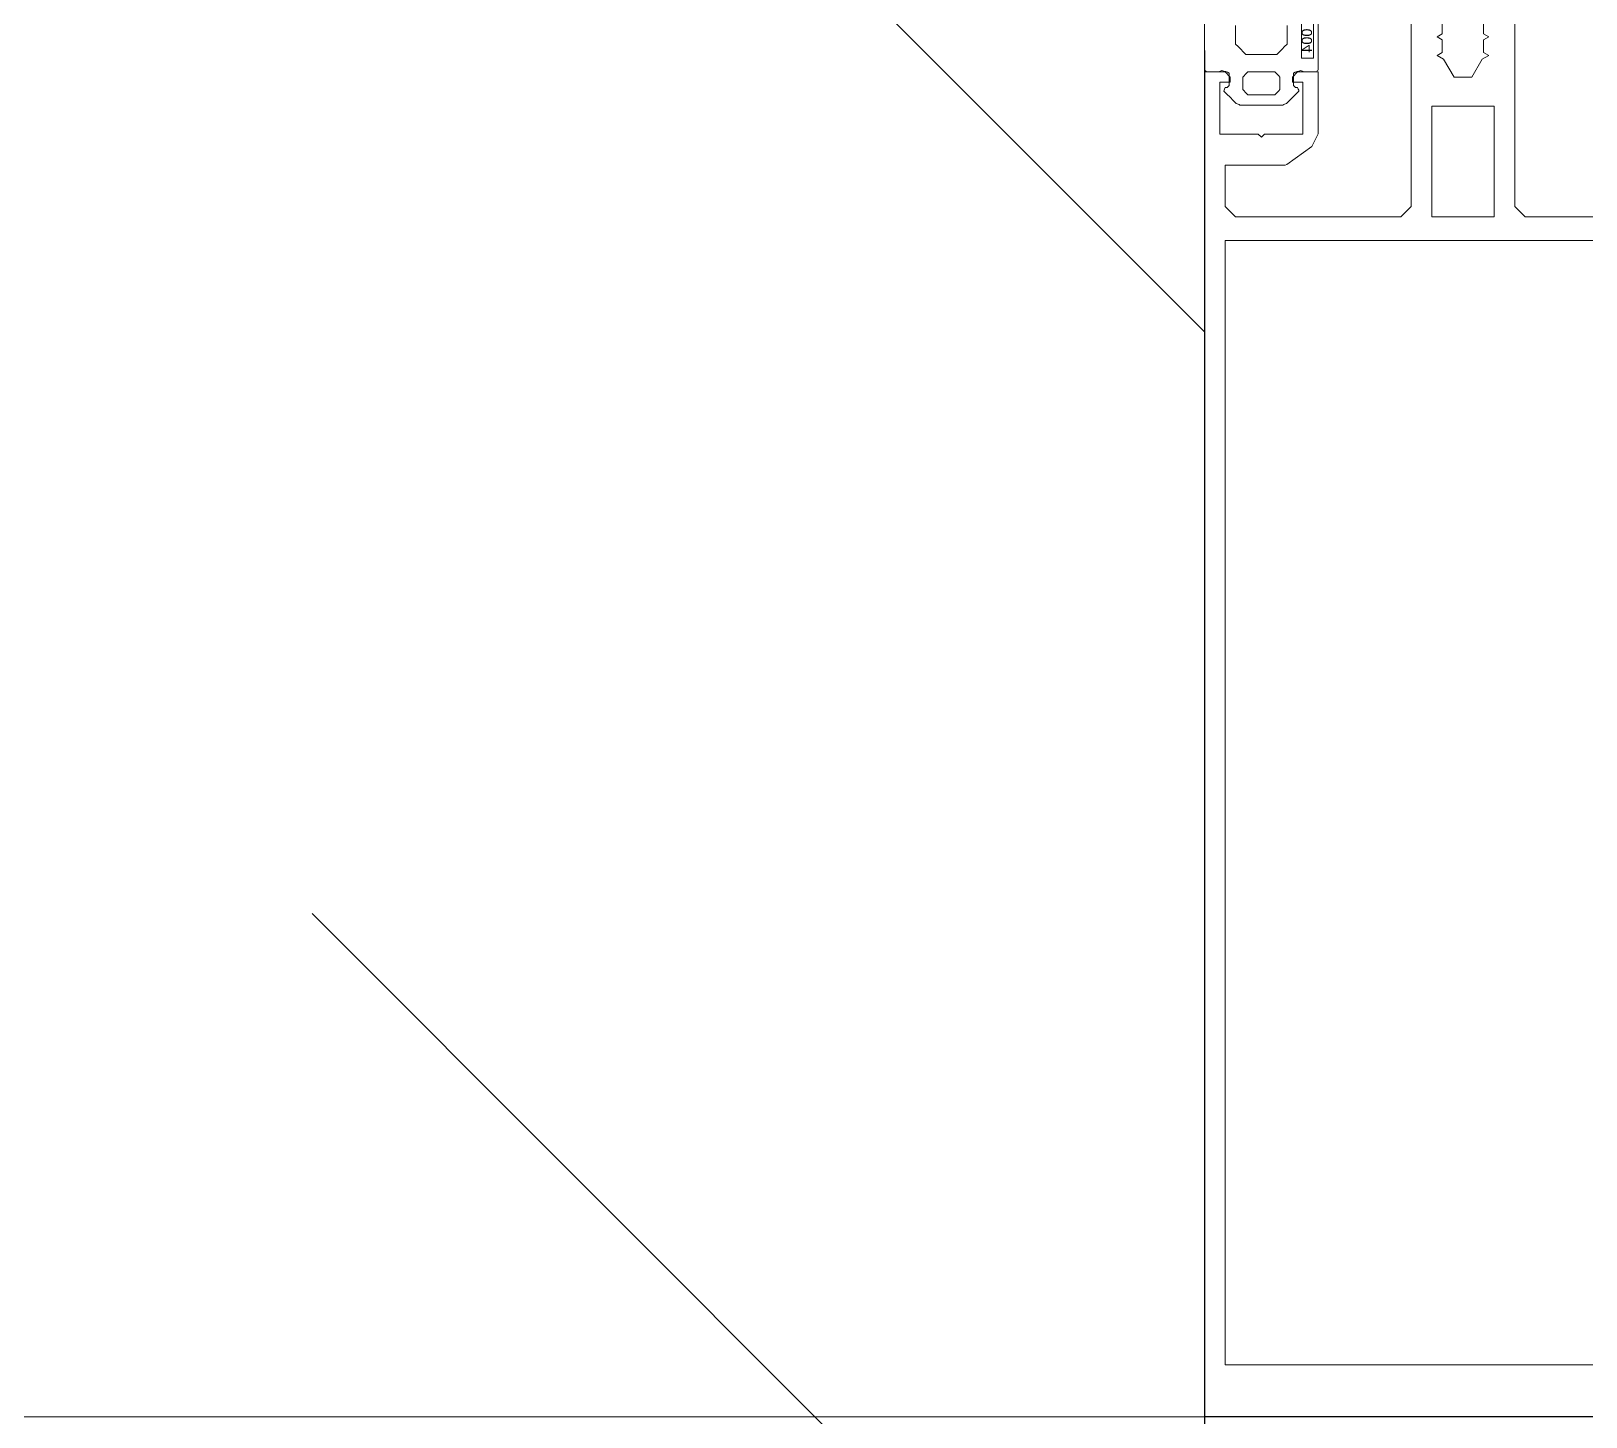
# Model space of a CAD drawing. Header units: millimetres. Extents: x 97 to 214665, y -4577 to 61202.
# Drawn here: x 182834.6 to 182985, y 15925 to 16059 of the extents above; entities that cross this region are included whole.
import ezdxf

# ---------------------------------------------------------------- set-up
doc = ezdxf.new("R2010")
doc.units = ezdxf.units.MM
doc.linetypes.add('ADSK_Линия сетки', pattern=[2500, 2000, -250, 0, -250])
for name, color, linetype, lineweight in [('A-GLAZ-CWMG-OTLN', 51, 'Continuous', 9), ('G-XREF-____-OTLN', 8, 'Continuous', 9), ('S-COLS-____-MCUT', 52, 'Continuous', 9), ('S-COLS-____-OTLN', 52, 'Continuous', 9), ('S-GRID-____-OTLN', 1, 'Continuous', 9)]:
    doc.layers.add(name, color=color, linetype=linetype, lineweight=lineweight)
doc.styles.add('Arial', font='arial.ttf', dxfattribs={"height": 1})

# ---------------------------------------------------------------- blocks, each defined once
blk = doc.blocks.new('BSC_Колонна _Прямоугольная - 400x400-V35-О_АИ_ПП_4_200_Целиком')
at = {"layer": 'S-COLS-____-OTLN', "lineweight": 5}
h = blk.add_hatch(dxfattribs=at)
h.set_pattern_fill('FP_71', color=256, style=0, pattern_type=2)
h.set_pattern_definition([(135, (-125250, -15925), (-142.56192, -142.56192), []), (135, (-125107.44, -15925), (-142.56192, -142.56192), [252.016, -50.403, 3.353, -47.05])])
h.paths.add_polyline_path([(-200, -200), (200, -200), (199.98, 200), (-200, 199.87), (-200, -113.58)])
at = {"layer": 'S-COLS-____-MCUT', "color": 130, "lineweight": 25}
blk.add_line((200, -200), (200, 132.11), dxfattribs=at)
blk = doc.blocks.new('Прямоугольный импост - 200_dwg-17677014-О_АИ_ПП_4_200_Целиком')
at = {"layer": 'G-XREF-____-OTLN', "color": 10, "lineweight": 5, "flags": 128}
for points in [[(227994.45, 196777.06), (227994.45, 196778.28), (227993.95, 196778.57), (227994.45, 196778.86), (227994.45, 196780.08), (227993.95, 196780.37), (227994.58, 196780.73), (227995.59, 196782.47), (227997.32, 196782.47), (227998.32, 196780.73), (227998.95, 196780.37), (227998.45, 196780.08), (227998.45, 196778.86), (227998.95, 196778.57), (227998.45, 196778.28), (227998.45, 196777.06)], [(228001.45, 196764.97), (228001.45, 196794.97), (228002.45, 196795.97), (228018.45, 196795.97)], [(228021.45, 196911.97), (227971.45, 196911.97), (227971.45, 196781.97), (227973.45, 196781.97), (227973.95, 196782.47), (227973.95, 196782.97), (227972.95, 196782.97), (227972.95, 196787.97), (227976.65, 196787.97), (227976.95, 196788.27), (227977.25, 196787.97), (227980.95, 196787.97), (227980.95, 196782.97), (227979.95, 196782.97), (227979.95, 196782.47), (227980.45, 196781.97), (227982.45, 196781.97), (227982.45, 196787.95), (227981.83, 196789.16), (227979.43, 196790.91), (227979.25, 196790.97), (227973.45, 196790.97), (227973.45, 196794.97), (227974.45, 196795.97), (227990.45, 196795.97), (227991.45, 196794.97), (227991.45, 196764.97)], [(227974.52, 196785.02), (227974.22, 196784.72), (227973.92, 196784.42), (227973.61, 196784.11), (227973.31, 196783.81)], [(227974.88, 196785.17), (227974.79, 196785.13), (227974.7, 196785.09), (227974.61, 196785.06), (227974.52, 196785.02)], [(227979.03, 196785.17), (227977.99, 196785.17), (227976.95, 196785.17), (227975.91, 196785.17), (227974.88, 196785.17)], [(227979.38, 196785.02), (227979.29, 196785.06), (227979.2, 196785.09), (227979.12, 196785.13), (227979.03, 196785.17)], [(227980.59, 196783.81), (227980.29, 196784.11), (227979.99, 196784.42), (227979.68, 196784.72), (227979.38, 196785.02)], [(227973.31, 196783.81), (227973.35, 196783.72), (227973.38, 196783.64), (227973.42, 196783.55), (227973.45, 196783.47)], [(227973.45, 196783.47), (227973.5, 196783.47), (227973.55, 196783.47), (227973.6, 196783.47), (227973.65, 196783.47)], [(227973.65, 196783.47), (227973.7, 196783.42), (227973.75, 196783.37), (227973.8, 196783.32), (227973.85, 196783.27)], [(227973.85, 196783.27), (227973.85, 196782.97), (227973.85, 196782.67), (227973.85, 196782.37), (227973.85, 196782.07)], [(227975.15, 196783.67), (227975.28, 196783.79), (227975.4, 196783.92), (227975.53, 196784.04), (227975.65, 196784.17)], [(227975.15, 196782.47), (227975.15, 196782.77), (227975.15, 196783.07), (227975.15, 196783.37), (227975.15, 196783.67)], [(227975.65, 196784.17), (227976.3, 196784.17), (227976.95, 196784.17), (227977.6, 196784.17), (227978.25, 196784.17)], [(227978.25, 196784.17), (227978.38, 196784.04), (227978.5, 196783.92), (227978.63, 196783.79), (227978.75, 196783.67)], [(227978.75, 196783.67), (227978.75, 196783.37), (227978.75, 196783.07), (227978.75, 196782.77), (227978.75, 196782.47)], [(227980.05, 196783.27), (227980.1, 196783.32), (227980.15, 196783.37), (227980.2, 196783.42), (227980.25, 196783.47)], [(227980.05, 196782.07), (227980.05, 196782.37), (227980.05, 196782.67), (227980.05, 196782.97), (227980.05, 196783.27)], [(227980.25, 196783.47), (227980.3, 196783.47), (227980.35, 196783.47), (227980.4, 196783.47), (227980.45, 196783.47)], [(227980.45, 196783.47), (227980.49, 196783.55), (227980.52, 196783.64), (227980.56, 196783.72), (227980.59, 196783.81)], [(227971.65, 196781.97), (227971.6, 196781.92), (227971.55, 196781.87), (227971.5, 196781.82), (227971.45, 196781.77)], [(227971.45, 196781.77), (227971.45, 196779.89), (227971.45, 196778.02), (227971.45, 196776.14), (227971.45, 196774.27)], [(227972.83, 196781.97), (227972.53, 196781.97), (227972.24, 196781.97), (227971.95, 196781.97), (227971.65, 196781.97)], [(227973.14, 196781.82), (227973.06, 196781.85), (227972.98, 196781.89), (227972.9, 196781.93), (227972.83, 196781.97)], [(227973.85, 196782.07), (227973.67, 196782), (227973.5, 196781.94), (227973.32, 196781.88), (227973.14, 196781.82)], [(227975.65, 196781.97), (227975.53, 196782.09), (227975.4, 196782.22), (227975.28, 196782.34), (227975.15, 196782.47)], [(227978.25, 196781.97), (227977.6, 196781.97), (227976.95, 196781.97), (227976.3, 196781.97), (227975.65, 196781.97)], [(227978.75, 196782.47), (227978.63, 196782.34), (227978.5, 196782.22), (227978.38, 196782.09), (227978.25, 196781.97)], [(227980.77, 196781.82), (227980.59, 196781.88), (227980.41, 196781.94), (227980.23, 196782), (227980.05, 196782.07)], [(227981.08, 196781.97), (227981, 196781.93), (227980.92, 196781.89), (227980.84, 196781.85), (227980.77, 196781.82)], [(227982.25, 196781.97), (227981.96, 196781.97), (227981.67, 196781.97), (227981.37, 196781.97), (227981.08, 196781.97)], [(227982.45, 196781.77), (227982.4, 196781.82), (227982.35, 196781.87), (227982.3, 196781.92), (227982.25, 196781.97)], [(227982.45, 196772.57), (227982.45, 196774.87), (227982.45, 196777.17), (227982.45, 196779.47), (227982.45, 196781.77)], [(227974.45, 196779.27), (227974.7, 196779.52), (227974.95, 196779.77), (227975.2, 196780.02), (227975.45, 196780.27)], [(227975.45, 196780.27), (227976.2, 196780.27), (227976.95, 196780.27), (227977.7, 196780.27), (227978.45, 196780.27)], [(227978.45, 196780.27), (227978.7, 196780.02), (227978.95, 196779.77), (227979.2, 196779.52), (227979.45, 196779.27)], [(227974.45, 196777.47), (227974.45, 196777.92), (227974.45, 196778.37), (227974.45, 196778.82), (227974.45, 196779.27)], [(227979.45, 196779.27), (227979.45, 196778.82), (227979.45, 196778.37), (227979.45, 196777.92), (227979.45, 196777.47)]]:
    blk.add_lwpolyline(points, dxfattribs=at)
for points in [[(227973.45, 196906.97), (227973.45, 196798.27), (228019.45, 196798.27), (228019.45, 196906.97)], [(227993.45, 196795.97), (227993.45, 196785.27), (227999.45, 196785.27), (227999.45, 196795.97)], [(227980.82, 196775.93), (227981.99, 196775.93), (227981.99, 196780.63), (227980.82, 196780.63)]]:
    blk.add_lwpolyline(points, close=True, dxfattribs=at)
blk = doc.blocks.new('Прямоугольный импост - 200_dwg-V118-О_АИ_ПП_4_200_Целиком')
at = {"layer": 'G-XREF-____-OTLN', "color": 10, "lineweight": 5, "flags": 128}
for points in [[(227994.45, 196777.06), (227994.45, 196778.28), (227993.95, 196778.57), (227994.45, 196778.86), (227994.45, 196780.08), (227993.95, 196780.37), (227994.58, 196780.73), (227995.59, 196782.47), (227997.32, 196782.47), (227998.32, 196780.73), (227998.95, 196780.37), (227998.45, 196780.08), (227998.45, 196778.86), (227998.95, 196778.57), (227998.45, 196778.28), (227998.45, 196777.06)], [(228001.45, 196764.97), (228001.45, 196794.97), (228002.45, 196795.97), (228018.45, 196795.97)], [(228021.45, 196911.97), (227971.45, 196911.97), (227971.45, 196781.97), (227973.45, 196781.97), (227973.95, 196782.47), (227973.95, 196782.97), (227972.95, 196782.97), (227972.95, 196787.97), (227976.65, 196787.97), (227976.95, 196788.27), (227977.25, 196787.97), (227980.95, 196787.97), (227980.95, 196782.97), (227979.95, 196782.97), (227979.95, 196782.47), (227980.45, 196781.97), (227982.45, 196781.97), (227982.45, 196787.95), (227981.83, 196789.16), (227979.43, 196790.91), (227979.25, 196790.97), (227973.45, 196790.97), (227973.45, 196794.97), (227974.45, 196795.97), (227990.45, 196795.97), (227991.45, 196794.97), (227991.45, 196764.97)], [(227974.52, 196785.02), (227974.22, 196784.72), (227973.92, 196784.42), (227973.61, 196784.11), (227973.31, 196783.81)], [(227974.88, 196785.17), (227974.79, 196785.13), (227974.7, 196785.09), (227974.61, 196785.06), (227974.52, 196785.02)], [(227979.03, 196785.17), (227977.99, 196785.17), (227976.95, 196785.17), (227975.91, 196785.17), (227974.88, 196785.17)], [(227979.38, 196785.02), (227979.29, 196785.06), (227979.2, 196785.09), (227979.12, 196785.13), (227979.03, 196785.17)], [(227980.59, 196783.81), (227980.29, 196784.11), (227979.99, 196784.42), (227979.68, 196784.72), (227979.38, 196785.02)], [(227973.31, 196783.81), (227973.35, 196783.72), (227973.38, 196783.64), (227973.42, 196783.55), (227973.45, 196783.47)], [(227973.45, 196783.47), (227973.5, 196783.47), (227973.55, 196783.47), (227973.6, 196783.47), (227973.65, 196783.47)], [(227973.65, 196783.47), (227973.7, 196783.42), (227973.75, 196783.37), (227973.8, 196783.32), (227973.85, 196783.27)], [(227973.85, 196783.27), (227973.85, 196782.97), (227973.85, 196782.67), (227973.85, 196782.37), (227973.85, 196782.07)], [(227975.15, 196783.67), (227975.28, 196783.79), (227975.4, 196783.92), (227975.53, 196784.04), (227975.65, 196784.17)], [(227975.15, 196782.47), (227975.15, 196782.77), (227975.15, 196783.07), (227975.15, 196783.37), (227975.15, 196783.67)], [(227975.65, 196784.17), (227976.3, 196784.17), (227976.95, 196784.17), (227977.6, 196784.17), (227978.25, 196784.17)], [(227978.25, 196784.17), (227978.38, 196784.04), (227978.5, 196783.92), (227978.63, 196783.79), (227978.75, 196783.67)], [(227978.75, 196783.67), (227978.75, 196783.37), (227978.75, 196783.07), (227978.75, 196782.77), (227978.75, 196782.47)], [(227980.05, 196783.27), (227980.1, 196783.32), (227980.15, 196783.37), (227980.2, 196783.42), (227980.25, 196783.47)], [(227980.05, 196782.07), (227980.05, 196782.37), (227980.05, 196782.67), (227980.05, 196782.97), (227980.05, 196783.27)], [(227980.25, 196783.47), (227980.3, 196783.47), (227980.35, 196783.47), (227980.4, 196783.47), (227980.45, 196783.47)], [(227980.45, 196783.47), (227980.49, 196783.55), (227980.52, 196783.64), (227980.56, 196783.72), (227980.59, 196783.81)], [(227971.65, 196781.97), (227971.6, 196781.92), (227971.55, 196781.87), (227971.5, 196781.82), (227971.45, 196781.77)], [(227971.45, 196781.77), (227971.45, 196779.89), (227971.45, 196778.02), (227971.45, 196776.14), (227971.45, 196774.27)], [(227972.83, 196781.97), (227972.53, 196781.97), (227972.24, 196781.97), (227971.95, 196781.97), (227971.65, 196781.97)], [(227973.14, 196781.82), (227973.06, 196781.85), (227972.98, 196781.89), (227972.9, 196781.93), (227972.83, 196781.97)], [(227973.85, 196782.07), (227973.67, 196782), (227973.5, 196781.94), (227973.32, 196781.88), (227973.14, 196781.82)], [(227975.65, 196781.97), (227975.53, 196782.09), (227975.4, 196782.22), (227975.28, 196782.34), (227975.15, 196782.47)], [(227978.25, 196781.97), (227977.6, 196781.97), (227976.95, 196781.97), (227976.3, 196781.97), (227975.65, 196781.97)], [(227978.75, 196782.47), (227978.63, 196782.34), (227978.5, 196782.22), (227978.38, 196782.09), (227978.25, 196781.97)], [(227980.77, 196781.82), (227980.59, 196781.88), (227980.41, 196781.94), (227980.23, 196782), (227980.05, 196782.07)], [(227981.08, 196781.97), (227981, 196781.93), (227980.92, 196781.89), (227980.84, 196781.85), (227980.77, 196781.82)], [(227982.25, 196781.97), (227981.96, 196781.97), (227981.67, 196781.97), (227981.37, 196781.97), (227981.08, 196781.97)], [(227982.45, 196781.77), (227982.4, 196781.82), (227982.35, 196781.87), (227982.3, 196781.92), (227982.25, 196781.97)], [(227982.45, 196772.57), (227982.45, 196774.87), (227982.45, 196777.17), (227982.45, 196779.47), (227982.45, 196781.77)], [(227974.45, 196779.27), (227974.7, 196779.52), (227974.95, 196779.77), (227975.2, 196780.02), (227975.45, 196780.27)], [(227975.45, 196780.27), (227976.2, 196780.27), (227976.95, 196780.27), (227977.7, 196780.27), (227978.45, 196780.27)], [(227978.45, 196780.27), (227978.7, 196780.02), (227978.95, 196779.77), (227979.2, 196779.52), (227979.45, 196779.27)], [(227974.45, 196777.47), (227974.45, 196777.92), (227974.45, 196778.37), (227974.45, 196778.82), (227974.45, 196779.27)], [(227979.45, 196779.27), (227979.45, 196778.82), (227979.45, 196778.37), (227979.45, 196777.92), (227979.45, 196777.47)]]:
    blk.add_lwpolyline(points, dxfattribs=at)
for points in [[(227973.45, 196906.97), (227973.45, 196798.27), (228019.45, 196798.27), (228019.45, 196906.97)], [(227993.45, 196795.97), (227993.45, 196785.27), (227999.45, 196785.27), (227999.45, 196795.97)], [(227980.82, 196775.93), (227981.99, 196775.93), (227981.99, 196780.63), (227980.82, 196780.63)]]:
    blk.add_lwpolyline(points, close=True, dxfattribs=at)
at = {"layer": 'G-XREF-____-OTLN', "color": 7, "lineweight": 5, "insert": (227980.85, 196774.36), "char_height": 1, "width": 6.8684, "attachment_point": 1, "rotation": 90, "line_spacing_factor": 0.941778, "style": 'Arial'}
blk.add_mtext('REG 004', dxfattribs=at)
blk = doc.blocks.new('Прямоугольный импост - 42х50х200h-V145-О_АИ_ПП_4_200_Целиком')
for name in ['Прямоугольный импост - 200_dwg-17677014-О_АИ_ПП_4_200_Целиком', 'Прямоугольный импост - 200_dwg-V118-О_АИ_ПП_4_200_Целиком']:
    blk.add_blockref(name, (-227996.45, -196751.8))
blk = doc.blocks.new('0083_СОШ675_АР_R22_rvt-1-О_АИ_ПП_4_200_Целиком')
at = {"layer": 'A-GLAZ-CWMG-OTLN', "color": 90, "lineweight": 9, "extrusion": (0, 0, -1), "rotation": 180}
blk.add_blockref('Прямоугольный импост - 42х50х200h-V145-О_АИ_ПП_4_200_Целиком', (-125474.98, 16085.2), dxfattribs=at)
at = {"layer": 'S-COLS-____-OTLN', "color": 90, "lineweight": 9}
blk.add_blockref('BSC_Колонна _Прямоугольная - 400x400-V35-О_АИ_ПП_4_200_Целиком', (125250, 15925), dxfattribs=at)

msp = doc.modelspace()

# ---------------------------------------------------------------- linework, layer by layer
at = {"layer": 'S-GRID-____-OTLN', "linetype": 'ADSK_Линия сетки'}
msp.add_line((53928.563196, 15925.000586), (213846.668489, 15925.000586), dxfattribs=at)

# ---------------------------------------------------------------- block references
at = {"color": 250, "lineweight": 5}
msp.add_blockref('0083_СОШ675_АР_R22_rvt-1-О_АИ_ПП_4_200_Целиком', (57498.114412, 0), dxfattribs=at)

doc.saveas('drawing.dxf')
